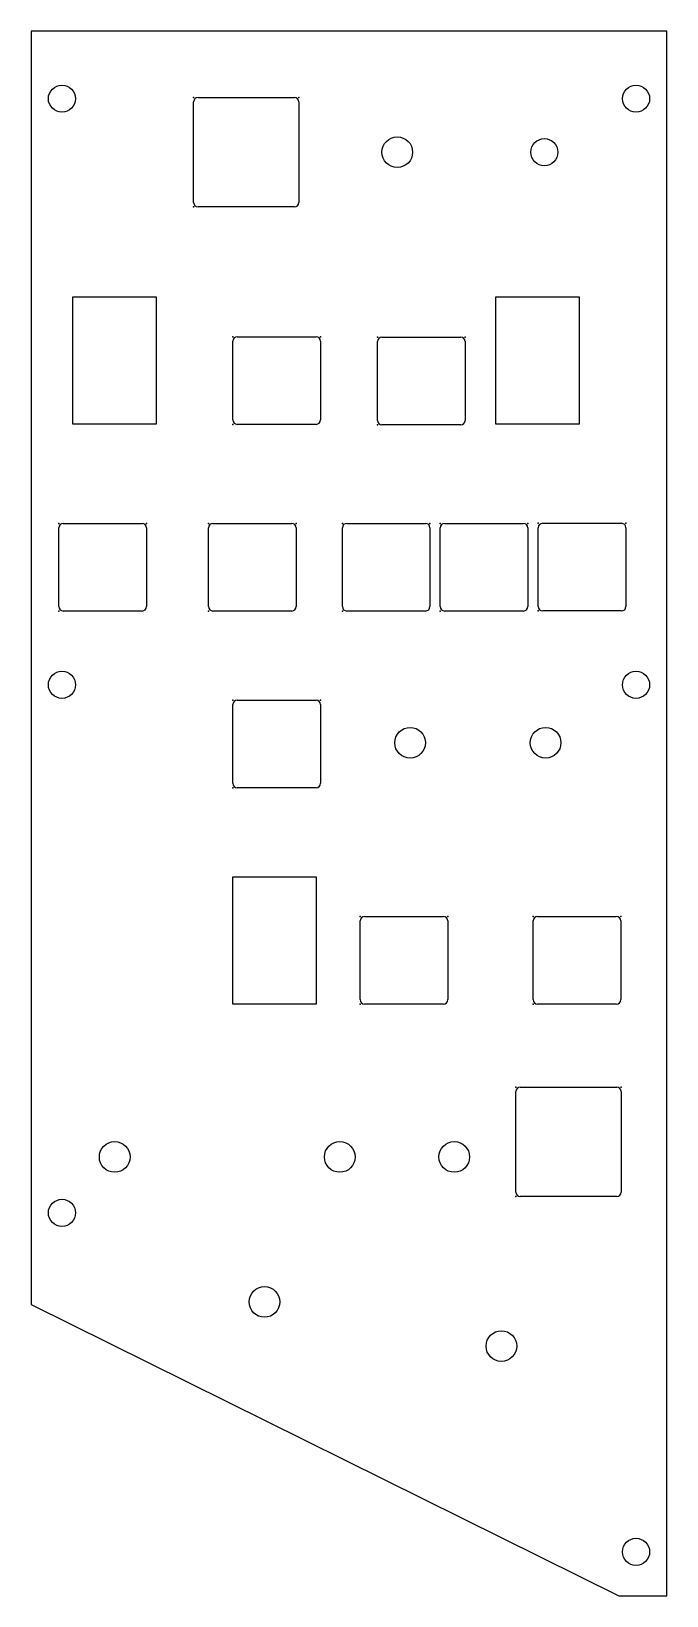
# Model space of a CAD drawing. Header units: centimetres. Extents: x 221.7 to 236.2, y 135.2 to 170.9.
import ezdxf

# ---------------------------------------------------------------- set-up
doc = ezdxf.new("R2010")
doc.units = ezdxf.units.CM
doc.header["$MEASUREMENT"] = 0
doc.layers.add('EVAC_Holes v5_0', color=7, linetype='Continuous')

msp = doc.modelspace()

# ---------------------------------------------------------------- linework, layer by layer
at = {"layer": 'EVAC_Holes v5_0'}
for p, q in [((236.203, 170.882), (221.703, 170.882)), ((221.703, 170.882), (221.703, 141.826)), ((236.203, 135.179), (236.203, 170.882)), ((225.408, 166.973), (225.408, 169.273)), ((225.508, 169.373), (227.708, 169.373)), ((227.808, 169.273), (227.808, 166.973)), ((227.708, 166.873), (225.508, 166.873)), ((222.653, 161.919), (222.653, 164.819)), ((222.653, 164.819), (224.553, 164.819)), ((224.553, 164.819), (224.553, 161.919)), ((232.303, 161.919), (232.303, 164.819)), ((232.303, 164.819), (234.203, 164.819)), ((234.203, 164.819), (234.203, 161.919)), ((226.401, 163.912), (228.201, 163.912)), ((229.703, 163.902), (231.503, 163.902)), ((226.301, 162.012), (226.301, 163.812)), ((228.301, 163.812), (228.301, 162.012)), ((229.603, 162.002), (229.603, 163.802)), ((231.603, 163.802), (231.603, 162.002)), ((224.553, 161.919), (222.653, 161.919)), ((228.201, 161.912), (226.401, 161.912)), ((231.503, 161.902), (229.703, 161.902)), ((234.203, 161.919), (232.303, 161.919)), ((222.43, 159.652), (224.23, 159.652)), ((225.848, 159.652), (227.648, 159.652)), ((228.901, 159.652), (230.701, 159.652)), ((231.134, 159.652), (232.934, 159.652)), ((233.373, 159.653), (235.173, 159.653)), ((222.33, 157.752), (222.33, 159.552)), ((224.33, 159.552), (224.33, 157.752)), ((225.748, 157.752), (225.748, 159.552)), ((227.748, 159.552), (227.748, 157.752)), ((228.801, 157.752), (228.801, 159.552)), ((230.801, 159.552), (230.801, 157.752)), ((231.034, 157.752), (231.034, 159.552)), ((233.034, 159.552), (233.034, 157.752)), ((233.273, 157.753), (233.273, 159.553)), ((235.273, 159.553), (235.273, 157.753)), ((224.23, 157.652), (222.43, 157.652)), ((227.648, 157.652), (225.848, 157.652)), ((230.701, 157.652), (228.901, 157.652)), ((232.934, 157.652), (231.134, 157.652)), ((235.173, 157.653), (233.373, 157.653)), ((226.301, 153.719), (226.301, 155.519)), ((226.401, 155.619), (228.201, 155.619)), ((228.301, 155.519), (228.301, 153.719)), ((228.201, 153.619), (226.401, 153.619)), ((226.303, 148.682), (226.303, 151.582)), ((226.303, 151.582), (228.203, 151.582)), ((228.203, 151.582), (228.203, 148.682)), ((229.31, 150.682), (231.11, 150.682)), ((233.253, 150.682), (235.053, 150.682)), ((229.21, 148.782), (229.21, 150.582)), ((231.21, 150.582), (231.21, 148.782)), ((233.153, 148.782), (233.153, 150.582)), ((235.153, 150.582), (235.153, 148.782)), ((228.203, 148.682), (226.303, 148.682)), ((231.11, 148.682), (229.31, 148.682)), ((235.053, 148.682), (233.253, 148.682)), ((232.862, 146.787), (235.062, 146.787)), ((232.762, 144.387), (232.762, 146.687)), ((235.162, 146.687), (235.162, 144.387)), ((235.062, 144.287), (232.862, 144.287)), ((221.703, 141.826), (235.107, 135.179)), ((235.107, 135.179), (236.203, 135.179))]:
    msp.add_line(p, q, dxfattribs=at)
for centre, radius in [((222.403, 169.344), 0.31), ((235.503, 169.344), 0.31), ((230.055, 168.123), 0.35), ((233.41, 168.123), 0.31), ((222.403, 155.968), 0.31), ((235.503, 155.968), 0.31), ((230.347, 154.645), 0.35), ((233.439, 154.645), 0.35), ((223.606, 145.192), 0.35), ((228.742, 145.192), 0.35), ((231.355, 145.192), 0.35), ((222.403, 143.916), 0.31), ((227.024, 141.884), 0.35), ((232.431, 140.876), 0.35), ((235.503, 136.179), 0.31)]:
    msp.add_circle(centre, radius, dxfattribs=at)
for centre, start, end in [((225.508, 169.273), 90, 180), ((227.708, 169.273), 0, 90), ((225.508, 166.973), 180, 270), ((227.708, 166.973), 270, 0), ((226.401, 163.812), 90, 180), ((228.201, 163.812), 0, 90), ((229.703, 163.802), 90, 180), ((231.503, 163.802), 0, 90), ((226.401, 162.012), 180, 270), ((228.201, 162.012), 270, 0), ((229.703, 162.002), 180, 270), ((231.503, 162.002), 270, 0), ((222.43, 159.552), 90, 180), ((224.23, 159.552), 0, 90), ((225.848, 159.552), 90, 180), ((227.648, 159.552), 0, 90), ((228.901, 159.552), 90, 180), ((230.701, 159.552), 0, 90), ((231.134, 159.552), 90, 180), ((232.934, 159.552), 0, 90), ((233.373, 159.553), 90, 180), ((235.173, 159.553), 0, 90), ((222.43, 157.752), 180, 270), ((224.23, 157.752), 270, 0), ((225.848, 157.752), 180, 270), ((227.648, 157.752), 270, 0), ((228.901, 157.752), 180, 270), ((230.701, 157.752), 270, 0), ((231.134, 157.752), 180, 270), ((232.934, 157.752), 270, 0), ((233.373, 157.753), 180, 270), ((235.173, 157.753), 270, 0), ((226.401, 155.519), 90, 180), ((228.201, 155.519), 0, 90), ((226.401, 153.719), 180, 270), ((228.201, 153.719), 270, 0), ((229.31, 150.582), 90, 180), ((231.11, 150.582), 0, 90), ((233.253, 150.582), 90, 180), ((235.053, 150.582), 0, 90), ((229.31, 148.782), 180, 270), ((231.11, 148.782), 270, 0), ((233.253, 148.782), 180, 270), ((235.053, 148.782), 270, 0), ((232.862, 146.687), 90, 180), ((235.062, 146.687), 0, 90), ((232.862, 144.387), 180, 270), ((235.062, 144.387), 270, 0)]:
    msp.add_arc(centre, 0.1, start, end, dxfattribs=at)
for p in [(225.408, 169.373), (227.808, 169.373), (225.408, 166.873), (226.301, 163.912), (228.301, 163.912), (229.603, 163.902), (231.603, 163.902), (226.301, 161.912), (229.603, 161.902), (222.33, 159.652), (224.33, 159.652), (225.748, 159.652), (227.748, 159.652), (228.801, 159.652), (230.801, 159.652), (231.034, 159.652), (233.034, 159.652), (233.273, 159.653), (235.273, 159.653), (222.33, 157.652), (225.748, 157.652), (228.801, 157.652), (231.034, 157.652), (233.273, 157.653), (226.301, 155.619), (228.301, 155.619), (226.301, 153.619), (229.21, 150.682), (231.21, 150.682), (233.153, 150.682), (235.153, 150.682), (229.21, 148.682), (233.153, 148.682), (232.762, 146.787), (235.162, 146.787), (232.762, 144.287)]:
    msp.add_point(p, dxfattribs=at)

doc.saveas('drawing.dxf')
